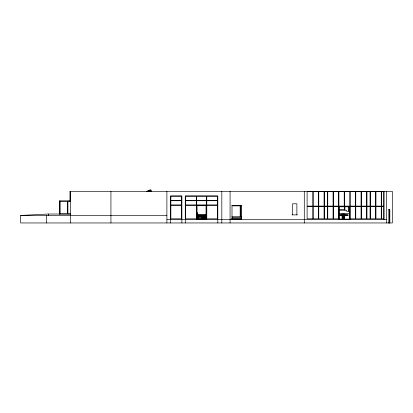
<?xml version="1.0" encoding="UTF-8"?>
<svg xmlns="http://www.w3.org/2000/svg" width="413" height="413" viewBox="0 0 413 413"><rect width="100%" height="100%" fill="white"/><g stroke="black" fill="none" stroke-linecap="round" stroke-linejoin="round"><path stroke-width="0.62" d="M146.677 191.451L149.568 190.037L151.096 190.037L149.568 190.264L147.255 191.395M148.412 191.565L149.568 190.997L151.096 190.997L151.096 191.451M70.014 191.395L392.35 191.395L392.35 222.958L20.65 222.958L20.65 215.436L48.651 214.022L70.69 214.022M70.633 201.012L59.415 201.012L59.415 214.022M59.415 201.126L59.864 201.126M70.463 201.126L67.897 201.126L67.897 213.908L70.463 213.908M231.662 205.535L241.559 205.535M333.069 206.102L327.752 206.102L327.752 191.678L338.614 191.678L338.614 206.102L333.353 206.102M339.491 209.665L344.328 209.665L344.328 206.588M388.39 209.763L389.836 209.763L389.836 222.958M339.078 210.232L346.703 210.232L346.703 211.249L349.883 211.249M196.753 212.659L197.765 213.402L197.765 216.572M338.99 213.454L349.713 213.454M59.415 213.908L59.751 213.908M291.96 214.868L297.474 214.868M196.542 214.925L206.423 214.925M339.202 214.925L348.174 214.925M196.542 215.039L206.423 215.039M339.202 215.039L348.174 215.039M196.578 215.152L206.324 215.152M339.3 215.152L348.061 215.152M20.65 215.436L166.893 215.436M196.573 216.567L206.536 216.567M231.956 216.737L241.213 216.737M196.495 216.794L202.246 216.794M202.881 216.794L202.773 219.112M204.698 216.794L204.595 219.112L204.569 216.567M205.648 216.794L205.493 217.3L205.493 216.794M196.598 217.3L204.409 217.3M206.004 217.3L206.061 216.794M232.189 217.527L241.662 217.527M231.698 218.322L241.662 218.322M197.935 218.885L204.29 218.885M196.784 219.055L203.051 219.055M203.397 219.055L204.239 219.055M196.516 219.112L206.49 219.112M231.698 219.112L241.559 219.112M338.959 219.112L349.925 219.112M166.893 219.68L386.475 219.68M388.194 222.731L389.433 222.958M196.867 212.659L197.765 213.402M389.433 209.365L389.397 222.958M388.834 209.763L388.834 222.958M386.475 191.395L386.475 222.958M384.033 191.395L384.033 219.68M349.873 219.68L349.873 206.386L338.897 206.386L338.897 219.68M349.475 219.68L349.475 206.784L339.295 206.784L339.295 219.68M349.078 206.51L349.078 210.687M348.515 206.763L348.515 211.249M344.891 206.407L344.891 210.232M344.834 214.925L344.834 214.079L341.897 214.079L341.897 214.925M344.669 215.152L344.669 219.112M344.215 215.152L344.215 219.112M343.59 215.152L343.59 219.112M343.368 214.079L343.368 214.925M343.141 215.152L343.141 219.112M342.516 215.152L342.516 219.112M342.067 215.152L342.067 219.112M333.353 191.678L333.353 218.828L338.614 218.828L338.614 206.386L327.752 206.386L327.752 218.828L333.069 218.828L333.069 191.678M304.288 191.395L304.288 222.958M296.88 214.868L296.88 203.785L292.466 203.785L292.466 214.868M241.223 219.112L241.223 205.875L232.003 205.875L232.003 219.112M240.965 205.199L240.965 216.737M240.572 205.4L240.572 216.737M240.175 205.199L240.175 216.737M230.077 191.395L230.077 222.958M221.817 191.395L221.817 222.958M217.806 222.958L217.806 195.922L185.277 195.922L185.277 222.958M206.49 219.68L206.49 205.256L196.593 205.256L196.593 219.68M206.128 216.567L206.164 219.112M206.041 219.112L206.041 205.705L197.042 205.705L197.042 219.112M205.875 216.567L205.901 219.112M205.612 216.567L205.648 219.112M205.39 216.794L205.39 219.112M205.08 216.567L205.08 219.112M204.822 216.567L204.822 219.112M204.342 219.112L204.342 216.794L204.084 216.794L204.084 219.112M204.306 216.567L204.306 219.112M204.187 216.794L204.187 217.3M203.774 216.567L203.774 219.112M203.516 216.567L203.516 219.112L203.552 216.794L203.449 217.3M203.289 216.794L203.289 219.112L203.263 216.567M203.036 216.794L203.036 219.112L203 216.567M202.933 216.794L202.881 217.3M202.468 216.567L202.468 219.112M202.21 216.567L202.246 219.112M202.086 216.794L202.143 217.3M201.983 216.794L201.983 219.112M198.416 216.794L198.416 219.112M198.312 216.794L198.312 217.3M198.261 216.794L198.261 217.3M198.157 216.794L198.157 219.112M197.651 213.402L197.651 214.672M197.626 216.794L197.626 219.112M197.522 216.794L197.466 217.3M197.362 216.794L197.362 219.112M197.109 216.794L197.109 219.112M196.955 216.794L196.955 217.3M196.851 216.794L196.851 219.112M181.885 222.958L181.885 195.922L170.574 195.922L170.574 222.958M166.893 191.395L166.893 222.958M150.951 190.264L150.951 191.467M150.838 190.264L150.838 191.467M110.937 191.395L110.937 222.958M70.324 191.395L70.324 222.958M70.231 191.395L70.231 201.518M70.065 191.395L70.014 201.637M59.864 201.012L59.864 214.022M59.524 201.126L59.524 213.908M48.651 214.022L48.651 215.436M46.555 215.436L46.555 222.958M312.878 191.678L307.107 191.678L307.107 206.102L312.878 206.102L312.878 191.678M318.48 191.678L313.162 191.678L313.162 206.102L318.48 206.102L318.48 191.678M324.076 191.678L318.759 191.678L318.759 206.102L324.076 206.102L324.076 191.678M327.473 191.678L324.36 191.678L324.36 206.102L327.473 206.102L327.473 191.678M344.215 191.678L338.897 191.678L338.897 206.102L344.215 206.102L344.215 191.678M349.873 191.678L344.556 191.678L344.556 206.102L349.873 206.102L349.873 191.678M355.469 191.678L350.152 191.678L350.152 206.102L355.469 206.102L355.469 191.678M361.07 191.678L355.753 191.678L355.753 206.102L361.07 206.102L361.07 191.678M366.672 191.678L361.354 191.678L361.354 206.102L366.672 206.102L366.672 191.678M370.063 191.678L366.956 191.678L366.956 206.102L370.063 206.102L370.063 191.678M375.665 191.678L370.347 191.678L370.347 206.102L375.665 206.102L375.665 191.678M381.266 191.678L375.949 191.678L375.949 206.102L381.266 206.102L381.266 191.678M383.754 191.678L381.545 191.678L381.545 206.102L383.754 206.102L383.754 191.678M181.601 196.206L170.853 196.206L170.853 200.444L181.601 200.444L181.601 196.206M196.309 196.206L185.561 196.206L185.561 200.444L196.309 200.444L196.309 196.206M206.49 196.206L196.593 196.206L196.593 200.444L206.49 200.444L206.49 196.206M217.522 196.206L206.774 196.206L206.774 200.444L217.522 200.444L217.522 196.206M181.601 200.728L170.853 200.728L170.853 204.972L181.601 204.972L181.601 200.728M196.309 200.728L185.561 200.728L185.561 204.972L196.309 204.972L196.309 200.728M206.49 200.728L196.593 200.728L196.593 204.972L206.49 204.972L206.49 200.728M217.522 200.728L206.774 200.728L206.774 204.972L217.522 204.972L217.522 200.728M67.67 201.126L59.978 201.126L59.978 213.908L67.67 213.908L67.67 201.126M181.601 205.256L170.853 205.256L170.853 218.828L181.601 218.828L181.601 205.256M196.309 205.256L185.561 205.256L185.561 218.828L196.309 218.828L196.309 205.256M217.522 205.256L206.774 205.256L206.774 218.828L217.522 218.828L217.522 205.256M312.878 206.386L307.107 206.386L307.107 218.828L312.878 218.828L312.878 206.386M318.48 206.386L313.162 206.386L313.162 218.828L318.48 218.828L318.48 206.386M324.076 206.386L318.759 206.386L318.759 218.828L324.076 218.828L324.076 206.386M327.473 206.386L324.36 206.386L324.36 218.828L327.473 218.828L327.473 206.386M355.469 206.386L350.152 206.386L350.152 218.828L355.469 218.828L355.469 206.386M361.07 206.386L355.753 206.386L355.753 218.828L361.07 218.828L361.07 206.386M366.672 206.386L361.354 206.386L361.354 218.828L366.672 218.828L366.672 206.386M370.063 206.386L366.956 206.386L366.956 218.828L370.063 218.828L370.063 206.386M375.665 206.386L370.347 206.386L370.347 218.828L375.665 218.828L375.665 206.386M381.266 206.386L375.949 206.386L375.949 218.828L381.266 218.828L381.266 206.386M383.754 206.386L381.545 206.386L381.545 218.828L383.754 218.828L383.754 206.386"/></g></svg>
